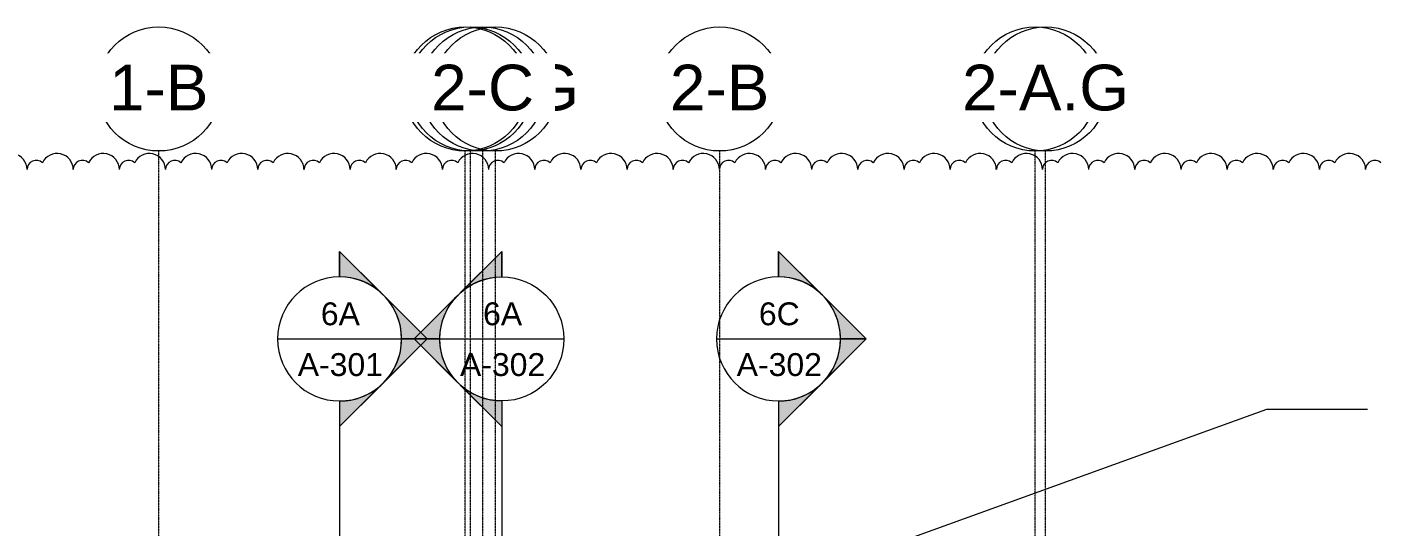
# Model space of a CAD drawing. Header units: inches. Extents: x 20207 to 40520, y -355 to 835.
# Drawn here: x 22007 to 23053, y 448 to 835 of the extents above; entities that cross this region are included whole.
import ezdxf

# ---------------------------------------------------------------- set-up
doc = ezdxf.new("R2010")
doc.units = ezdxf.units.IN
doc.header["$MEASUREMENT"] = 0
doc.linetypes.add('Grid Line 1_2_', pattern=[0.875, 0.5, -0.125, 0.125, -0.125])
for name, color, linetype, lineweight in [('A-ANNO-KEYN', 231, 'Continuous', 9), ('G-ANNO-REVC', 71, 'Continuous', 9), ('G-ANNO-SYMB', 111, 'Continuous', 9), ('S-GRID', 1, 'Continuous', 9), ('S-GRID-IDEN', 1, 'Continuous', 9)]:
    doc.layers.add(name, color=color, linetype=linetype, lineweight=lineweight)
doc.styles.add('Arial_1', font='arial.ttf', dxfattribs={"height": 35.407186})
doc.styles.add('Arial_2', font='arial.ttf', dxfattribs={"height": 17.703593})

# ---------------------------------------------------------------- blocks, each defined once
blk = doc.blocks.new('Grid - Grid Head - Circle-14747-Elevation - West')
at = {"layer": 'S-GRID-IDEN'}
blk.add_circle((21143.8, 786.7), 48, dxfattribs=at)
blk = doc.blocks.new('Section - Section Head - Filled-1526-Elevation - West')
at = {"layer": 'G-ANNO-SYMB'}
h = blk.add_hatch(color=256, dxfattribs=at)
edge = h.paths.add_edge_path(flags=0)
edge.add_arc((22248.8, 593.2), 48.1, 47.9216, 90)
edge.add_line((22248.8, 641.2), (22248.8, 661))
edge.add_line((22248.8, 661), (22281, 628.8))
h = blk.add_hatch(color=256, dxfattribs=at)
edge = h.paths.add_edge_path(flags=0)
edge.add_line((22282.8, 627.1), (22316.7, 593.2))
edge.add_line((22316.7, 593.2), (22296.8, 593.2))
edge.add_arc((22248.8, 593.2), 48, 360, 405)
h = blk.add_hatch(color=256, dxfattribs=at)
edge = h.paths.add_edge_path(flags=0)
edge.add_arc((22248.8, 593.2), 48, 315, 360)
edge.add_line((22296.8, 593.2), (22316.7, 593.2))
edge.add_line((22316.7, 593.2), (22282.8, 559.2))
h = blk.add_hatch(color=256, dxfattribs=at)
edge = h.paths.add_edge_path(flags=0)
edge.add_line((22281, 557.5), (22248.8, 525.3))
edge.add_line((22248.8, 525.3), (22248.8, 545.1))
edge.add_arc((22248.8, 593.2), 48.1, 270, 312.0784)
for p, q in [((22316.7, 593.2), (22248.8, 661)), ((22248.8, 641.2), (22248.8, 661)), ((22281, 628.8), (22248.8, 661)), ((22248.8, 661), (22248.8, 641.2)), ((22316.7, 593.2), (22282.8, 627.1)), ((22316.7, 593.2), (22248.8, 525.3)), ((22282.8, 559.2), (22316.7, 593.2)), ((22296.8, 593.2), (22316.7, 593.2)), ((22316.7, 593.2), (22296.8, 593.2)), ((22248.8, 525.3), (22281, 557.5)), ((22248.8, 545.2), (22248.8, 525.3)), ((22248.8, 545.1), (22248.8, 525.3))]:
    blk.add_line(p, q, dxfattribs=at)
for radius, start, end in [(48, 90, 270), (48, 270, 90), (48.1, 47.9216, 90), (48, 360, 45), (48, 315, 360), (48.1, 270, 312.0784)]:
    blk.add_arc((22248.8, 593.2), radius, start, end, dxfattribs=at)
blk = doc.blocks.new('Family - ___-1987486-Elevation - West')
at = {"layer": 'G-ANNO-REVC', "color": 153}
for centre, radius, start, end in [((21994.3, 724.3), 12.5, 0, 154.7912), ((22030.1, 724.3), 12.5, 0, 154.7912), ((22065.8, 724.3), 12.5, 0, 154.7912), ((22101.5, 724.3), 12.5, 0, 154.7912), ((22137.3, 724.3), 12.5, 0, 154.7912), ((22173, 724.3), 12.5, 0, 154.7912), ((22208.7, 724.3), 12.5, 0, 154.7912), ((22244.5, 724.3), 12.5, 0, 154.7912), ((22280.2, 724.3), 12.5, 0, 154.7912), ((22315.9, 724.3), 12.5, 0, 154.7912), ((22351.7, 724.3), 12.5, 0, 154.7912), ((22387.4, 724.3), 12.5, 0, 154.7912), ((22423.1, 724.3), 12.5, 0, 154.7912), ((22458.9, 724.3), 12.5, 0, 154.7912), ((22494.6, 724.3), 12.5, 0, 154.7912), ((22530.3, 724.3), 12.5, 0, 154.7912), ((22566.1, 724.3), 12.5, 0, 154.7912), ((22601.8, 724.3), 12.5, 0, 154.7912), ((22637.5, 724.3), 12.5, 0, 154.7912), ((22673.3, 724.3), 12.5, 0, 154.7912), ((22709, 724.3), 12.5, 0, 154.7912), ((22744.7, 724.3), 12.5, 0, 154.7912), ((22780.5, 724.3), 12.5, 0, 154.7912), ((22816.2, 724.3), 12.5, 0, 154.7912), ((22851.9, 724.3), 12.5, 0, 154.7912), ((22887.7, 724.3), 12.5, 0, 154.7912), ((22923.4, 724.3), 12.5, 0, 154.7912), ((22959.1, 724.3), 12.5, 0, 154.7912), ((22994.9, 724.3), 12.5, 0, 154.7912), ((23030.6, 724.3), 12.5, 0, 154.7912), ((22014, 724.3), 7.15, 48.1897, 180), ((22049.7, 724.3), 7.15, 48.1897, 180), ((22085.4, 724.3), 7.15, 48.1897, 180), ((22121.2, 724.3), 7.15, 48.1897, 180), ((22156.9, 724.3), 7.15, 48.1897, 180), ((22192.6, 724.3), 7.15, 48.1897, 180), ((22228.4, 724.3), 7.15, 48.1897, 180), ((22264.1, 724.3), 7.15, 48.1897, 180), ((22299.8, 724.3), 7.15, 48.1897, 180), ((22335.6, 724.3), 7.15, 48.1897, 180), ((22371.3, 724.3), 7.15, 48.1897, 180), ((22407, 724.3), 7.15, 48.1897, 180), ((22442.8, 724.3), 7.15, 48.1897, 180), ((22478.5, 724.3), 7.15, 48.1897, 180), ((22514.2, 724.3), 7.15, 48.1897, 180), ((22550, 724.3), 7.15, 48.1897, 180), ((22585.7, 724.3), 7.15, 48.1897, 180), ((22621.4, 724.3), 7.15, 48.1897, 180), ((22657.2, 724.3), 7.15, 48.1897, 180), ((22692.9, 724.3), 7.15, 48.1897, 180), ((22728.6, 724.3), 7.15, 48.1897, 180), ((22764.4, 724.3), 7.15, 48.1897, 180), ((22800.1, 724.3), 7.15, 48.1897, 180), ((22835.8, 724.3), 7.15, 48.1897, 180), ((22871.6, 724.3), 7.15, 48.1897, 180), ((22907.3, 724.3), 7.15, 48.1897, 180), ((22943, 724.3), 7.15, 48.1897, 180), ((22978.8, 724.3), 7.15, 48.1897, 180), ((23014.5, 724.3), 7.15, 48.1897, 180), ((23050.2, 724.3), 7.15, 48.1897, 180)]:
    blk.add_arc(centre, radius, start, end, dxfattribs=at)

msp = doc.modelspace()

# ---------------------------------------------------------------- linework, layer by layer
at = {"layer": 'A-ANNO-KEYN', "color": 153}
for p, q in [((22409.6, 337.6), (22966.6, 538.9)), ((22966.6, 538.9), (23044.6, 538.9))]:
    msp.add_line(p, q, dxfattribs=at)
at = {"layer": 'G-ANNO-SYMB'}
for p, q in [((22200.8, 593.2), (22296.8, 593.2)), ((22326.4, 593.2), (22422.4, 593.2)), ((22540.6, 593.2), (22636.6, 593.2)), ((22248.8, 545.2), (22248.8, -79.7)), ((22374.4, 545.2), (22374.4, -79.7)), ((22588.6, 545.2), (22588.6, -79.7))]:
    msp.add_line(p, q, dxfattribs=at)
at = {"layer": 'S-GRID', "linetype": 'Grid Line 1_2_'}
for p, q in [((22108.8, -273.2), (22108.8, 738.7)), ((22108.8, -273.2), (22108.8, 738.7)), ((22346.1, -273.2), (22346.1, 738.7)), ((22350.1, -273.2), (22350.1, 738.7)), ((22359.6, -273.2), (22359.6, 738.7)), ((22359.6, -273.2), (22359.6, 738.7)), ((22369.6, -273.2), (22369.6, 738.7)), ((22543.1, -273.2), (22543.1, 738.7)), ((22543.1, -273.2), (22543.1, 738.7)), ((22787.3, -273.2), (22787.3, 738.7)), ((22787.3, -273.2), (22787.3, 738.7)), ((22795.3, -273.2), (22795.3, 738.7)), ((22795.3, -273.2), (22795.3, 738.7))]:
    msp.add_line(p, q, dxfattribs=at)

# ---------------------------------------------------------------- block references
at = {"layer": 'G-ANNO-REVC', "color": 153}
msp.add_blockref('Family - ___-1987486-Elevation - West', (0, 0), dxfattribs=at)
at = {"layer": 'G-ANNO-SYMB'}
for p in [(0, 0), (339.8, 0)]:
    msp.add_blockref('Section - Section Head - Filled-1526-Elevation - West', p, dxfattribs=at)
at = {"layer": 'G-ANNO-SYMB', "extrusion": (0, 0, -1)}
msp.add_blockref('Section - Section Head - Filled-1526-Elevation - West', (-44623.2, 0), dxfattribs=at)
at = {"layer": 'S-GRID-IDEN'}
for p in [(965, 0), (1206.2, 0), (1399.2, 0), (1643.5, 0)]:
    msp.add_blockref('Grid - Grid Head - Circle-14747-Elevation - West', p, dxfattribs=at)

# ---------------------------------------------------------------- texts
at = {"layer": 'G-ANNO-SYMB', "char_height": 17.7, "attachment_point": 2, "line_spacing_factor": 0.938532, "style": 'Arial_2'}
for s, insert, width in [('6A', (22249.4, 621.5), 36.072), ('6A', (22375, 621.5), 36.072), ('6C', (22589.2, 621.5), 37.584), ('A-301', (22249.4, 582.2), 78.624), ('A-302', (22375, 582.2), 78.624), ('A-302', (22589.2, 582.2), 78.624)]:
    msp.add_mtext(s, dxfattribs=dict(at, insert=insert, width=width))

# ---------------------------------------------------------------- next in the draw order: texts
at = {"layer": 'S-GRID-IDEN', "char_height": 35.41, "width": 85.104, "attachment_point": 2, "line_spacing_factor": 0.938532, "style": 'Arial_1', "bg_fill": 3, "box_fill_scale": 1.25, "bg_fill_color": 0, "bg_fill_transparency": 0}
for s, insert in [('3-4', (22108.8, 805.5)), ('3-3', (22350, 805.5)), ('3-2', (22543, 805.5)), ('3-1', (22787.3, 805.5))]:
    msp.add_mtext(s, dxfattribs=dict(at, insert=insert))

# ---------------------------------------------------------------- next in the draw order: block references
at = {"layer": 'S-GRID-IDEN'}
for p in [(965, 0), (1202.3, 0), (1399.2, 0), (1651.5, 0)]:
    msp.add_blockref('Grid - Grid Head - Circle-14747-Elevation - West', p, dxfattribs=at)

# ---------------------------------------------------------------- next in the draw order: texts
at = {"layer": 'S-GRID-IDEN', "char_height": 35.41, "attachment_point": 2, "line_spacing_factor": 0.938532, "style": 'Arial_1', "bg_fill": 3, "box_fill_scale": 1.25, "bg_fill_color": 0, "bg_fill_transparency": 0}
for s, insert, width in [('1-B', (22108.8, 805.5), 91.584), ('3-3.G', (22346, 805.5), 147.312), ('2-B', (22543, 805.5), 91.584), ('3-1.G', (22795.3, 805.5), 147.312)]:
    msp.add_mtext(s, dxfattribs=dict(at, insert=insert, width=width))

# ---------------------------------------------------------------- next in the draw order: block references
at = {"layer": 'S-GRID-IDEN'}
for p in [(1215.8, 0), (1643.5, 0)]:
    msp.add_blockref('Grid - Grid Head - Circle-14747-Elevation - West', p, dxfattribs=at)

# ---------------------------------------------------------------- next in the draw order: texts
at = {"layer": 'S-GRID-IDEN', "char_height": 35.41, "width": 91.584, "attachment_point": 2, "line_spacing_factor": 0.938532, "style": 'Arial_1', "bg_fill": 3, "box_fill_scale": 1.25, "bg_fill_color": 0, "bg_fill_transparency": 0}
for s, insert in [('1-A', (22359.5, 805.5)), ('2-A', (22787.3, 805.5))]:
    msp.add_mtext(s, dxfattribs=dict(at, insert=insert))

# ---------------------------------------------------------------- next in the draw order: block references
at = {"layer": 'S-GRID-IDEN'}
for p in [(1225.8, 0), (1651.5, 0)]:
    msp.add_blockref('Grid - Grid Head - Circle-14747-Elevation - West', p, dxfattribs=at)

# ---------------------------------------------------------------- next in the draw order: texts
at = {"layer": 'S-GRID-IDEN', "char_height": 35.41, "width": 153.792, "attachment_point": 2, "line_spacing_factor": 0.938532, "style": 'Arial_1', "bg_fill": 3, "box_fill_scale": 1.25, "bg_fill_color": 0, "bg_fill_transparency": 0}
for s, insert in [('1-A.G', (22369.5, 805.5)), ('2-A.G', (22795.3, 805.5))]:
    msp.add_mtext(s, dxfattribs=dict(at, insert=insert))

# ---------------------------------------------------------------- next in the draw order: block references
at = {"layer": 'S-GRID-IDEN'}
msp.add_blockref('Grid - Grid Head - Circle-14747-Elevation - West', (1215.8, 0), dxfattribs=at)

# ---------------------------------------------------------------- next in the draw order: texts
at = {"layer": 'S-GRID-IDEN', "insert": (22359.5, 805.5), "char_height": 35.41, "width": 94.608, "attachment_point": 2, "line_spacing_factor": 0.938532, "style": 'Arial_1', "bg_fill": 3, "box_fill_scale": 1.25, "bg_fill_color": 0, "bg_fill_transparency": 0}
msp.add_mtext('2-C', dxfattribs=at)

doc.saveas('drawing.dxf')
